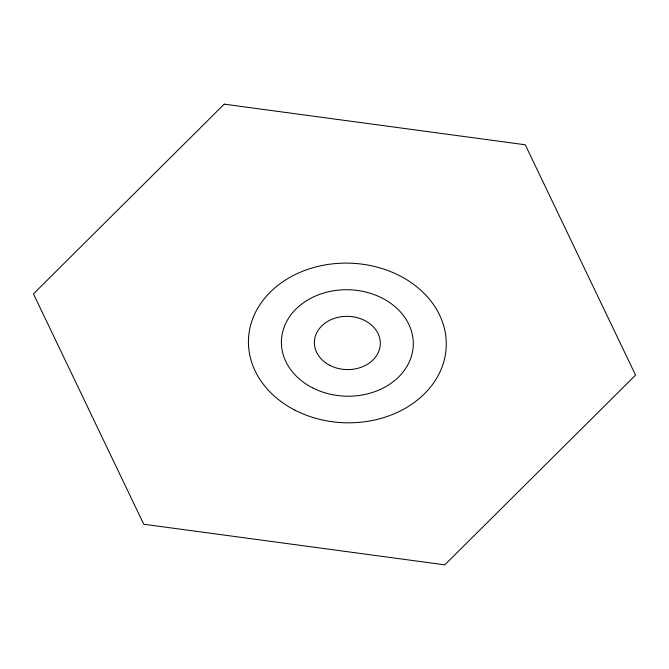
<?xml version="1.0" encoding="UTF-8"?>
<svg xmlns="http://www.w3.org/2000/svg" width="669" height="669" viewBox="0 0 669 669"><rect width="100%" height="100%" fill="white"/><g stroke="black" fill="none" stroke-linecap="round" stroke-linejoin="round"><path stroke-width="1" d="M224.207 104.155L33.45 293.883L143.743 524.228L444.793 564.845L635.55 375.117L525.257 144.772L224.207 104.155M294.996 410.181A98.945 79.845 1.7 0 0 446.223 346.709A98.945 79.845 1.7 0 0 300.841 272.007A98.945 79.845 1.7 0 0 294.996 410.181M329.901 365.374A32.982 26.618 1.7 0 0 380.31 344.217A32.982 26.618 1.7 0 0 331.849 319.314A32.982 26.618 1.7 0 0 329.901 365.374M312.448 387.777A65.963 53.227 1.7 0 0 413.266 345.463A65.963 53.227 1.7 0 0 316.345 295.665A65.963 53.227 1.7 0 0 312.448 387.777"/></g></svg>
